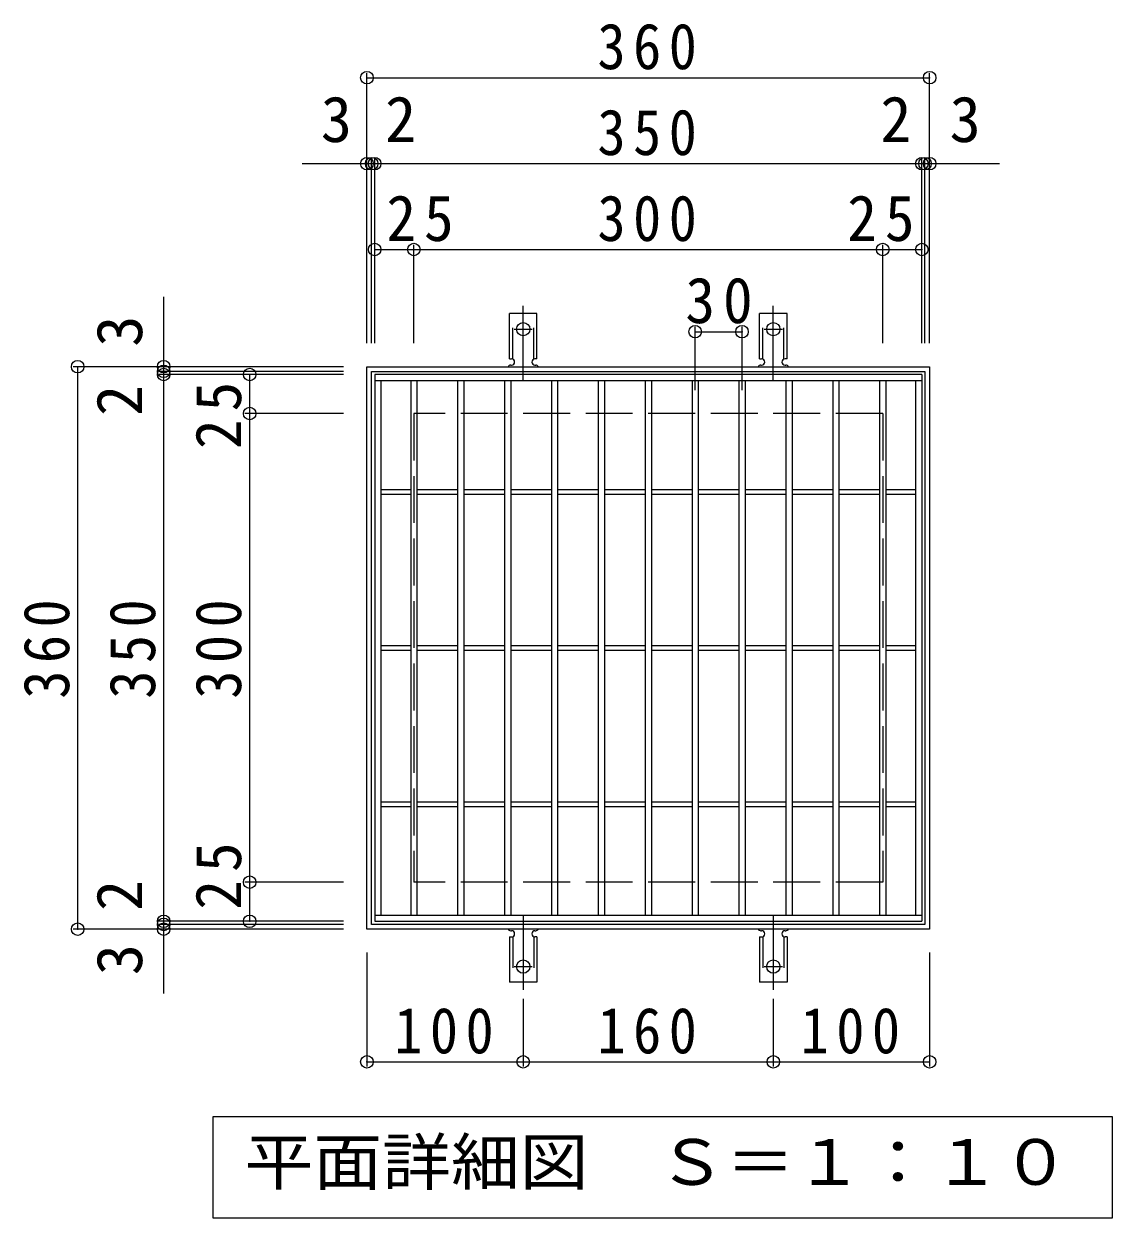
# Model space of a CAD drawing. Units: millimetres on the paper, enlarged 2 times, with parts at other scales. Extents: x -318 to 322, y -274 to 232.
# Drawn here: x -77.7 to 61.5, y 79.2 to 232.1 of the extents above; entities that cross this region are included whole.
import ezdxf
from ezdxf.enums import TextEntityAlignment as Align

# ---------------------------------------------------------------- set-up
doc = ezdxf.new("R2010")
doc.units = ezdxf.units.MM
doc.header["$LTSCALE"] = 2
doc.header["$PDMODE"] = 32
doc.header["$PDSIZE"] = 1.6
for name, pattern in [('CHAIN2', [12, 9, -1, 1, -1]), ('DASHED2', [3, 2, -1]), ('DASHED3', [4, 3, -1])]:
    doc.linetypes.add(name, pattern=pattern)
for name, color, linetype, lineweight in [('C-1', 2, 'DASHED3', 9), ('C-2', 3, 'Continuous', 9), ('C-4', 7, 'Continuous', 9), ('C-5', 7, 'Continuous', 9), ('C-A', 3, 'Continuous', 9)]:
    doc.layers.add(name, color=color, linetype=linetype, lineweight=lineweight)
doc.styles.add('ＭＳ ゴシック', font='')
doc.styles.get('ＭＳ ゴシック').set_extended_font_data('MS Gothic')

msp = doc.modelspace()

# ---------------------------------------------------------------- linework, layer by layer
at = {"layer": 'C-1'}
for p, q in [((-27.858, 182.216), (-27.858, 122.216)), ((32.142, 182.216), (-27.858, 182.216)), ((32.142, 182.216), (32.142, 122.216)), ((32.142, 122.216), (-27.858, 122.216))]:
    msp.add_line(p, q, dxfattribs=at)
at = {"layer": 'C-1', "linetype": 'Continuous'}
for points in [[(-33.858, 116.216), (-33.858, 188.216), (38.142, 188.216), (38.142, 116.216)], [(-33.258, 187.616), (37.542, 187.616), (37.542, 116.816), (-33.258, 116.816)]]:
    msp.add_lwpolyline(points, close=True, dxfattribs=at)
at = {"layer": 'C-2'}
for p, q in [((-32.858, 187.216), (-32.858, 117.216)), ((37.142, 187.216), (-32.858, 187.216)), ((37.142, 187.216), (37.142, 117.216)), ((37.142, 186.416), (-32.858, 186.416)), ((-32.058, 186.416), (-32.058, 118.016)), ((-28.258, 186.416), (-28.258, 118.016)), ((-27.458, 186.416), (-27.458, 118.016)), ((-22.258, 186.416), (-22.258, 118.016)), ((-21.458, 186.416), (-21.458, 118.016)), ((-16.258, 186.416), (-16.258, 118.016)), ((-15.458, 186.416), (-15.458, 118.016)), ((-10.258, 186.416), (-10.258, 118.016)), ((-9.458, 186.416), (-9.458, 118.016)), ((-4.258, 186.416), (-4.258, 118.016)), ((-3.458, 186.416), (-3.458, 118.016)), ((1.742, 186.416), (1.742, 118.016)), ((2.542, 186.416), (2.542, 118.016)), ((7.742, 186.416), (7.742, 118.016)), ((8.542, 186.416), (8.542, 118.016)), ((13.742, 186.416), (13.742, 118.016)), ((14.542, 186.416), (14.542, 118.016)), ((19.742, 186.416), (19.742, 118.016)), ((20.542, 186.416), (20.542, 118.016)), ((25.742, 186.416), (25.742, 118.016)), ((26.542, 186.416), (26.542, 118.016)), ((31.742, 186.416), (31.742, 118.016)), ((32.542, 186.416), (32.542, 118.016)), ((36.342, 186.416), (36.342, 118.016)), ((-32.058, 172.516), (-28.258, 172.516)), ((-32.058, 171.916), (-28.258, 171.916)), ((-27.458, 172.516), (-22.258, 172.516)), ((-27.458, 171.916), (-22.258, 171.916)), ((-21.458, 172.516), (-16.258, 172.516)), ((-21.458, 171.916), (-16.258, 171.916)), ((-15.458, 172.516), (-10.258, 172.516)), ((-15.458, 171.916), (-10.258, 171.916)), ((-9.458, 172.516), (-4.258, 172.516)), ((-9.458, 171.916), (-4.258, 171.916)), ((-3.458, 172.516), (1.742, 172.516)), ((-3.458, 171.916), (1.742, 171.916)), ((2.542, 172.516), (7.742, 172.516)), ((2.542, 171.916), (7.742, 171.916)), ((8.542, 172.516), (13.742, 172.516)), ((8.542, 171.916), (13.742, 171.916)), ((14.542, 172.516), (19.742, 172.516)), ((14.542, 171.916), (19.742, 171.916)), ((20.542, 172.516), (25.742, 172.516)), ((20.542, 171.916), (25.742, 171.916)), ((26.542, 172.516), (31.742, 172.516)), ((26.542, 171.916), (31.742, 171.916)), ((32.542, 172.516), (36.342, 172.516)), ((32.542, 171.916), (36.342, 171.916)), ((-32.058, 152.516), (-28.258, 152.516)), ((-32.058, 151.916), (-28.258, 151.916)), ((-27.458, 152.516), (-22.258, 152.516)), ((-27.458, 151.916), (-22.258, 151.916)), ((-21.458, 152.516), (-16.258, 152.516)), ((-21.458, 151.916), (-16.258, 151.916)), ((-15.458, 152.516), (-10.258, 152.516)), ((-15.458, 151.916), (-10.258, 151.916)), ((-9.458, 152.516), (-4.258, 152.516)), ((-9.458, 151.916), (-4.258, 151.916)), ((-3.458, 152.516), (1.742, 152.516)), ((-3.458, 151.916), (1.742, 151.916)), ((2.542, 152.516), (7.742, 152.516)), ((2.542, 151.916), (7.742, 151.916)), ((8.542, 152.516), (13.742, 152.516)), ((8.542, 151.916), (13.742, 151.916)), ((14.542, 152.516), (19.742, 152.516)), ((14.542, 151.916), (19.742, 151.916)), ((20.542, 152.516), (25.742, 152.516)), ((20.542, 151.916), (25.742, 151.916)), ((26.542, 152.516), (31.742, 152.516)), ((26.542, 151.916), (31.742, 151.916)), ((32.542, 152.516), (36.342, 152.516)), ((32.542, 151.916), (36.342, 151.916)), ((-32.058, 132.516), (-28.258, 132.516)), ((-32.058, 131.916), (-28.258, 131.916)), ((-27.458, 132.516), (-22.258, 132.516)), ((-27.458, 131.916), (-22.258, 131.916)), ((-21.458, 132.516), (-16.258, 132.516)), ((-21.458, 131.916), (-16.258, 131.916)), ((-15.458, 132.516), (-10.258, 132.516)), ((-15.458, 131.916), (-10.258, 131.916)), ((-9.458, 132.516), (-4.258, 132.516)), ((-9.458, 131.916), (-4.258, 131.916)), ((-3.458, 132.516), (1.742, 132.516)), ((-3.458, 131.916), (1.742, 131.916)), ((2.542, 132.516), (7.742, 132.516)), ((2.542, 131.916), (7.742, 131.916)), ((8.542, 132.516), (13.742, 132.516)), ((8.542, 131.916), (13.742, 131.916)), ((14.542, 132.516), (19.742, 132.516)), ((14.542, 131.916), (19.742, 131.916)), ((20.542, 132.516), (25.742, 132.516)), ((20.542, 131.916), (25.742, 131.916)), ((26.542, 132.516), (31.742, 132.516)), ((26.542, 131.916), (31.742, 131.916)), ((32.542, 132.516), (36.342, 132.516)), ((32.542, 131.916), (36.342, 131.916)), ((-32.858, 118.016), (37.142, 118.016)), ((-32.858, 117.216), (37.142, 117.216))]:
    msp.add_line(p, q, dxfattribs=at)
at = {"layer": 'C-4'}
for p, q in [((-33.858, 191.216), (-33.858, 225.816)), ((-33.858, 225.216), (38.142, 225.216)), ((38.142, 191.216), (38.142, 225.816)), ((-42.122, 214.216), (47.092, 214.216)), ((-33.258, 191.216), (-33.258, 214.816)), ((-32.858, 191.216), (-32.858, 214.816)), ((37.142, 191.216), (37.142, 214.816)), ((37.542, 191.216), (37.542, 214.816)), ((-27.858, 191.216), (-27.858, 203.816)), ((32.142, 191.216), (32.142, 203.816)), ((-32.858, 203.216), (37.142, 203.216)), ((-59.858, 107.953), (-59.858, 197.166)), ((8.142, 185.216), (8.142, 193.3)), ((8.142, 192.7), (14.142, 192.7)), ((14.142, 185.216), (14.142, 193.3)), ((-36.858, 188.216), (-71.458, 188.216)), ((-70.858, 116.216), (-70.858, 188.216)), ((-36.858, 187.616), (-60.458, 187.616)), ((-36.858, 187.216), (-60.458, 187.216)), ((-48.858, 117.216), (-48.858, 187.216)), ((-36.858, 182.216), (-49.458, 182.216)), ((-36.858, 122.216), (-49.458, 122.216)), ((-36.858, 116.216), (-71.458, 116.216)), ((-36.858, 117.216), (-60.458, 117.216)), ((-36.858, 116.816), (-60.458, 116.816)), ((-33.858, 113.216), (-33.858, 98.616)), ((38.142, 113.216), (38.142, 98.616)), ((-13.858, 107.273), (-13.858, 98.616)), ((18.142, 107.273), (18.142, 98.616)), ((-33.858, 99.217), (-13.858, 99.217)), ((-13.858, 99.217), (18.142, 99.217)), ((18.142, 99.217), (38.142, 99.217))]:
    msp.add_line(p, q, dxfattribs=at)
for p in [(-33.858, 225.216), (38.142, 225.216), (-33.858, 214.216), (-33.258, 214.216), (-32.858, 214.216), (37.142, 214.216), (37.542, 214.216), (38.142, 214.216), (-32.858, 203.216), (-27.858, 203.216), (32.142, 203.216), (37.142, 203.216), (8.142, 192.7), (14.142, 192.7), (-70.858, 188.216), (-59.858, 188.216), (-59.858, 187.616), (-59.858, 187.216), (-48.858, 187.216), (-48.858, 182.216), (-48.858, 122.216), (-59.858, 117.216), (-48.858, 117.216), (-70.858, 116.216), (-59.858, 116.816), (-59.858, 116.216), (-33.858, 99.217), (-13.858, 99.217), (18.142, 99.217), (38.142, 99.217)]:
    msp.add_point(p, dxfattribs=at)
at = {"layer": 'C-5'}
msp.add_lwpolyline([(-53.513, 79.216), (-53.513, 92.216), (61.487, 92.216), (61.487, 79.216)], close=True, dxfattribs=at)
at = {"layer": 'C-A', "color": 7, "linetype": 'CHAIN2'}
for p, q in [((-13.858, 186.523), (-13.858, 196.003)), ((18.142, 186.523), (18.142, 196.003)), ((-15.013, 193.016), (-12.703, 193.016)), ((16.987, 193.016), (19.297, 193.016)), ((-13.858, 117.91), (-13.858, 108.43)), ((18.142, 117.91), (18.142, 108.43)), ((-15.013, 111.416), (-12.703, 111.416)), ((16.987, 111.416), (19.297, 111.416))]:
    msp.add_line(p, q, dxfattribs=at)
at = {"layer": 'C-A'}
for p, q in [((-15.608, 189.216), (-15.608, 195.016)), ((-12.108, 195.016), (-15.608, 195.016)), ((-12.108, 189.216), (-12.108, 195.016)), ((16.392, 189.216), (16.392, 195.016)), ((19.892, 195.016), (16.392, 195.016)), ((19.892, 189.216), (19.892, 195.016)), ((-15.608, 189.216), (-15.358, 189.216)), ((-15.458, 188.416), (-15.358, 188.416)), ((-12.359, 188.416), (-12.256, 188.416)), ((-12.108, 189.216), (-12.358, 189.216)), ((16.392, 189.216), (16.642, 189.216)), ((16.542, 188.416), (16.642, 188.416)), ((19.641, 188.416), (19.744, 188.416)), ((19.892, 189.216), (19.642, 189.216)), ((-15.608, 115.216), (-15.358, 115.216)), ((-15.608, 115.216), (-15.608, 109.416)), ((-15.458, 116.016), (-15.358, 116.016)), ((-12.359, 116.016), (-12.256, 116.016)), ((-12.108, 115.216), (-12.358, 115.216)), ((-12.108, 115.216), (-12.108, 109.416)), ((16.392, 115.216), (16.642, 115.216)), ((16.392, 115.216), (16.392, 109.416)), ((16.542, 116.016), (16.642, 116.016)), ((19.641, 116.016), (19.744, 116.016)), ((19.892, 115.216), (19.642, 115.216)), ((19.892, 115.216), (19.892, 109.416)), ((-12.108, 109.416), (-15.608, 109.416)), ((19.892, 109.416), (16.392, 109.416))]:
    msp.add_line(p, q, dxfattribs=at)
at = {"layer": 'C-A', "linetype": 'DASHED2'}
for p, q in [((-15.208, 189.187), (-15.208, 195.016)), ((-12.508, 189.187), (-12.508, 195.016)), ((16.792, 189.187), (16.792, 195.016)), ((19.492, 189.187), (19.492, 195.016)), ((-15.208, 115.245), (-15.208, 109.416)), ((-12.508, 115.245), (-12.508, 109.416)), ((16.792, 115.245), (16.792, 109.416)), ((19.492, 115.245), (19.492, 109.416))]:
    msp.add_line(p, q, dxfattribs=at)
at = {"layer": 'C-A'}
for centre in [(-13.858, 193.016), (18.142, 193.016), (-13.858, 111.416), (18.142, 111.416)]:
    msp.add_circle(centre, 0.85, dxfattribs=at)
for centre, start, end in [((-15.458, 188.016), 90.27597, 150.00049), ((-15.358, 188.816), 270, 90), ((-12.358, 188.816), 90, 269.86671), ((-12.258, 188.016), 29.99928, 89.75838), ((16.542, 188.016), 90.27597, 150.00049), ((16.642, 188.816), 270, 90), ((19.642, 188.816), 90, 269.86671), ((19.742, 188.016), 29.99928, 89.75838), ((-15.458, 116.416), 209.99951, 269.72403), ((-12.258, 116.416), 270.24162, 330.00072), ((16.542, 116.416), 209.99951, 269.72403), ((19.742, 116.416), 270.24162, 330.00072), ((-15.358, 115.616), 270, 90), ((-12.358, 115.616), 90.13329, 270), ((16.642, 115.616), 270, 90), ((19.642, 115.616), 90.13329, 270)]:
    msp.add_arc(centre, 0.4, start, end, dxfattribs=at)

# ---------------------------------------------------------------- texts
at = {"layer": 'C-4', "color": 2, "style": 'ＭＳ ゴシック'}
for s, p in [('3', (-39.762, 215.216)), ('2', (-31.544, 215.216)), ('2', (31.828, 215.216)), ('3', (40.695, 215.216))]:
    msp.add_text(s, height=5.865, dxfattribs=at).set_placement(p, align=Align.BOTTOM_LEFT)
for s, p in [('3', (-60.858, 190.77)), ('2', (-60.858, 181.903)), ('2', (-60.858, 118.531)), ('3', (-60.858, 110.312))]:
    msp.add_text(s, height=5.865, rotation=90, dxfattribs=at).set_placement(p, align=Align.BOTTOM_LEFT)
at = {"layer": 'C-4', "color": 2, "char_height": 5.865, "attachment_point": 7, "style": 'ＭＳ ゴシック'}
for s, insert in [('\\T1.27;\\W0.9;360', (-4.358, 226.216)), ('\\T1.27;\\W0.9;350', (-4.358, 215.216)), ('\\T1.27;\\W0.95;25', (-31.366, 204.216)), ('\\T1.27;\\W0.9;300', (-4.358, 204.216)), ('\\T1.27;\\W0.95;25', (27.606, 204.216)), ('\\T1.27;\\W0.95;30', (6.892, 193.7)), ('\\T1.27;\\W0.9;100', (-30.358, 100.216)), ('\\T1.27;\\W0.9;160', (-4.358, 100.217)), ('\\T1.27;\\W0.9;100', (21.642, 100.216))]:
    msp.add_mtext(s, dxfattribs=dict(at, insert=insert))
at = {"layer": 'C-4', "color": 2, "char_height": 5.865, "attachment_point": 7, "rotation": 90, "style": 'ＭＳ ゴシック'}
for s, insert in [('\\T1.27;\\W0.95;25', (-49.858, 177.68)), ('\\T1.27;\\W0.9;360', (-71.858, 145.716)), ('\\T1.27;\\W0.9;350', (-60.858, 145.716)), ('\\T1.27;\\W0.9;300', (-49.858, 145.716)), ('\\T1.27;\\W0.95;25', (-49.858, 118.709))]:
    msp.add_mtext(s, dxfattribs=dict(at, insert=insert))
at = {"layer": 'C-5', "color": 2, "style": 'ＭＳ ゴシック', "width": 1.1}
msp.add_text('平面詳細図\u3000Ｓ＝１：１０', height=5.865, dxfattribs=at).set_placement((-49.513, 81.716), align=Align.BOTTOM_LEFT)

doc.saveas('drawing.dxf')
